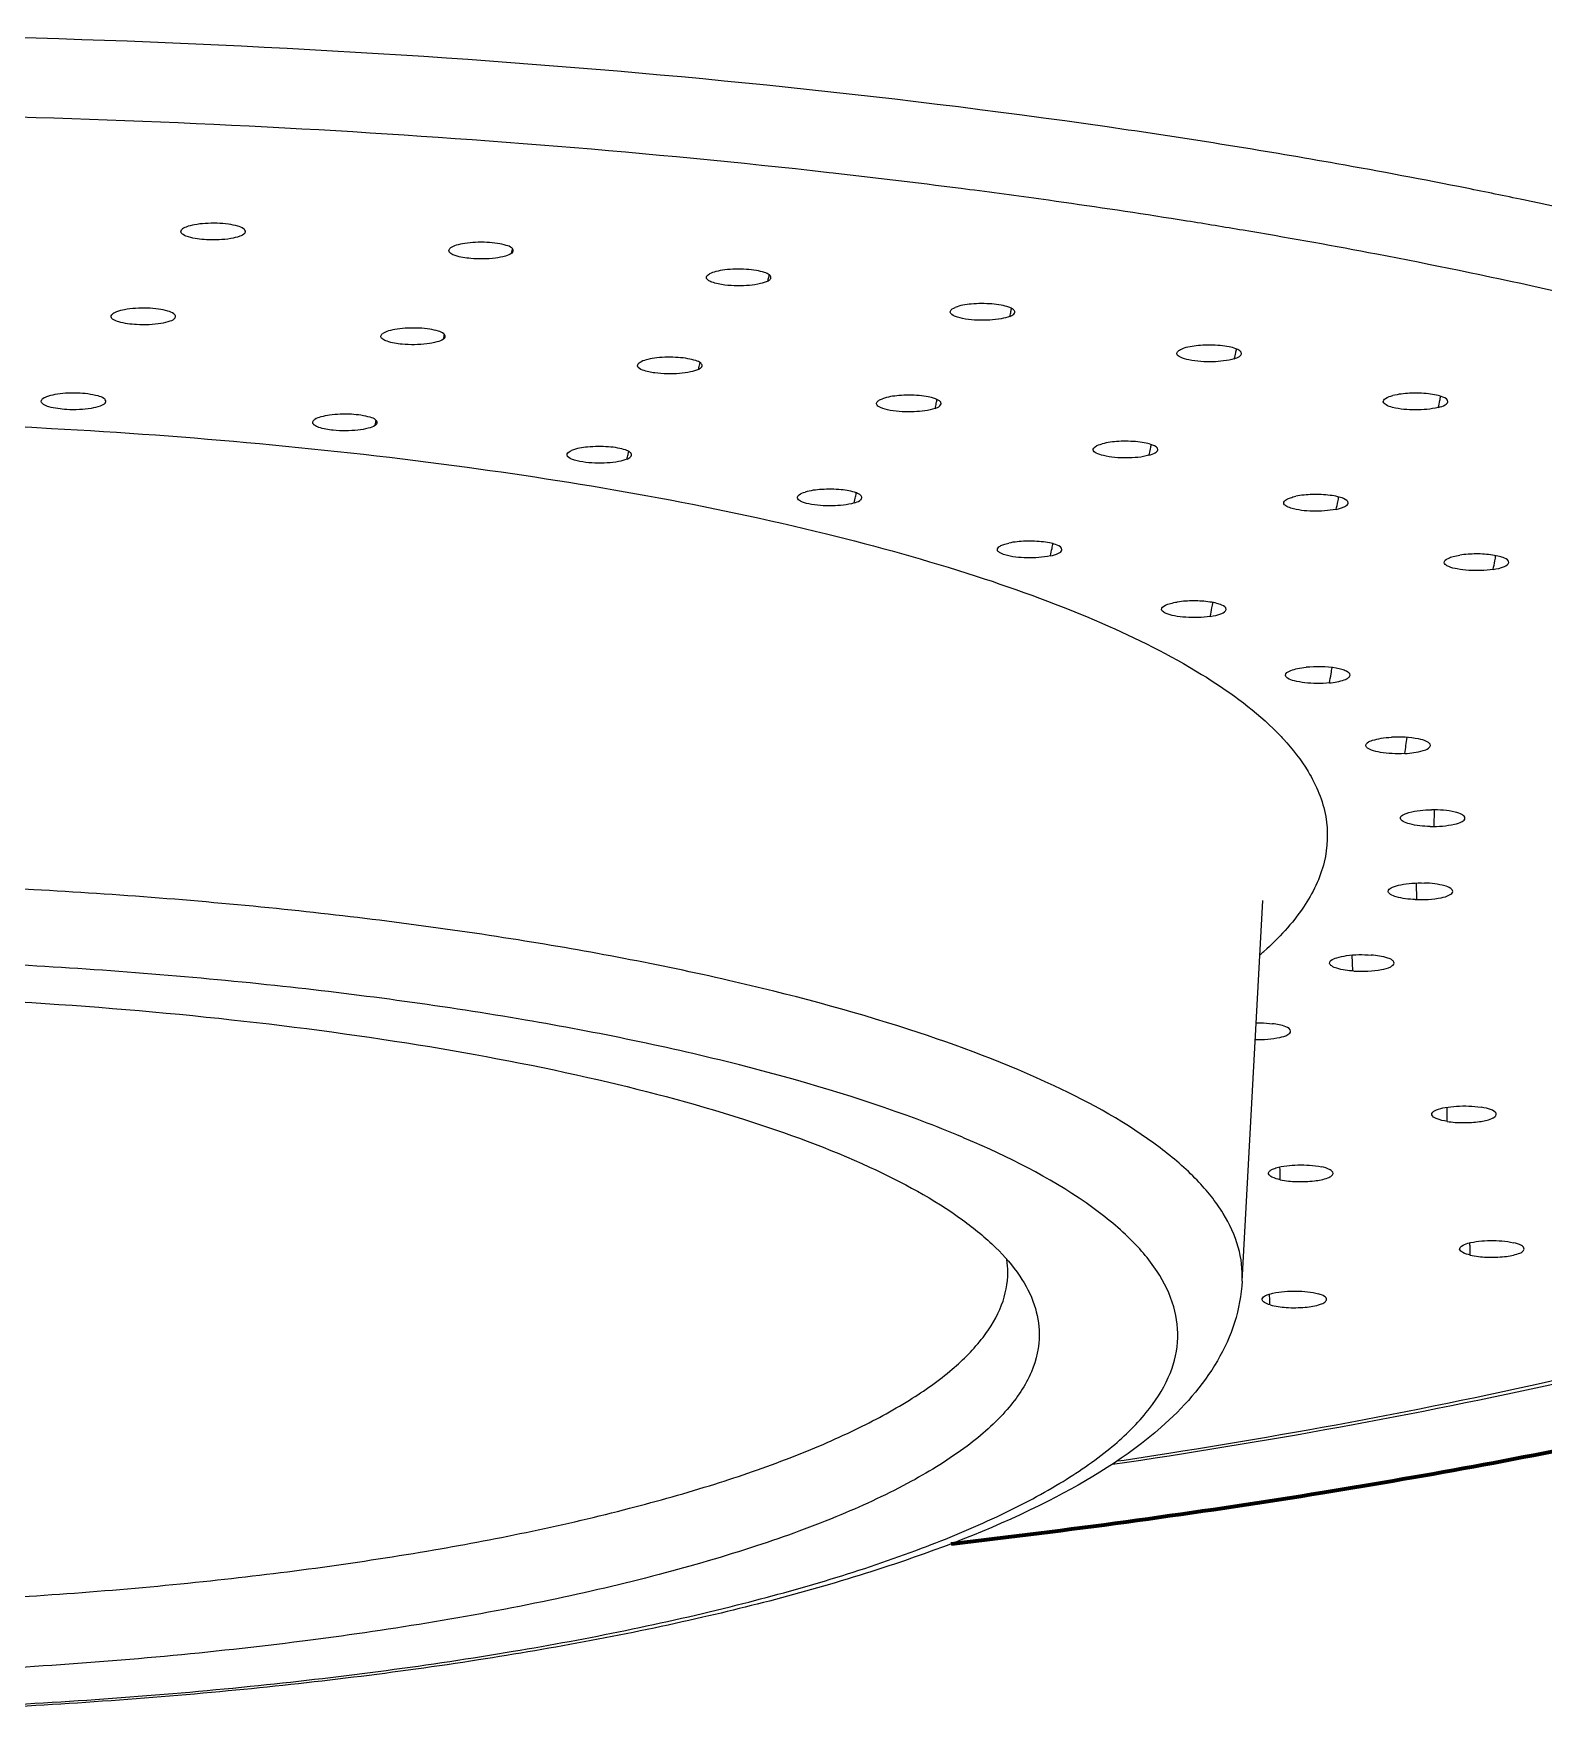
# Model space of a CAD drawing. Extents: x 40217 to 40811, y 11735 to 12155.
# Drawn here: x 40334.75 to 40346.44, y 12069.28 to 12082.31 of the extents above; entities that cross this region are included whole.
import ezdxf

# ---------------------------------------------------------------- set-up
doc = ezdxf.new("R2010")
doc.units = 0
doc.header["$LTSCALE"] = 7
doc.header["$MEASUREMENT"] = 0
doc.linetypes.add('CENTER', pattern=[2, 1.25, -0.25, 0.25, -0.25])
doc.layers.get('0').update_dxf_attribs({"color": 2, "linetype": 'CONTINUOUS'})
doc.layers.add('1', color=1, linetype='CENTER')

msp = doc.modelspace()

# ---------------------------------------------------------------- linework, layer by layer
at = {"color": 7, "linetype": 'Continuous'}
for p, q in [((40340.94367, 12081.23325), (40340.91419, 12081.23627)), ((40340.94367, 12081.23325), (40340.91461, 12081.23652)), ((40343.63984, 12080.86934), (40343.56205, 12080.88165)), ((40343.6823, 12080.86121), (40343.6383, 12080.86869)), ((40343.68464, 12080.86219), (40343.63984, 12080.86934)), ((40336.39033, 12080.77906), (40336.38795, 12080.76736)), ((40336.38795, 12080.76736), (40336.39337, 12080.77825)), ((40345.15468, 12080.60502), (40345.09062, 12080.6172)), ((40335.84979, 12080.12185), (40335.84738, 12080.10993)), ((40335.84738, 12080.10993), (40335.85283, 12080.12103)), ((40335.30926, 12079.46469), (40335.3068, 12079.45251)), ((40335.3068, 12079.45251), (40335.3123, 12079.46388)), ((40345.07436, 12076.78897), (40345.0697, 12076.79907)), ((40345.33694, 12076.23588), (40345.33683, 12076.23637)), ((40345.5975, 12076.30318), (40345.59652, 12076.17435)), ((40345.45779, 12075.73457), (40345.46083, 12075.60792)), ((40344.11108, 12072.6538), (40344.27103, 12075.60181)), ((40345.24269, 12075.66899), (40345.24414, 12075.68013)), ((40344.95985, 12075.1781), (40344.9666, 12075.05497))]:
    msp.add_line(p, q, dxfattribs=at)
for centre, radius, start, end in [((40335.49174, 12028.62492), 53.50482, 79.932373, 81.684266), ((40336.60315, 12034.85734), 47.17408, 78.695277, 79.938198), ((40333.88052, 12018.44096), 63.18829, 82.6159268, 83.5820991), ((40334.31926, 12021.82234), 59.77856, 82.0264369, 82.6164311), ((40337.26879, 12038.19963), 43.76616, 78.103665, 78.692068), ((40334.8578, 12025.60557), 55.95721, 81.051193, 82.03518), ((40338.1675, 12042.39923), 39.47149, 76.704954, 78.123554), ((40335.41343, 12029.12521), 52.39398, 80.435895, 80.916963), ((40336.07878, 12033.00819), 48.45442, 79.281384, 80.448835), ((40331.00254, 12082.22457), 7.62474, 347.798322, 347.954416), ((40330.87045, 12082.25277), 7.75981, 347.954306, 348.06855), ((40335.16145, 12081.58925), 5.41023, 347.277368, 347.591111), ((40335.02669, 12081.61893), 5.54822, 347.590813, 347.821042), ((40338.20824, 12081.07823), 4.21371, 346.916428, 347.439218), ((40338.07376, 12081.10825), 4.35149, 347.438491, 347.798498), ((40330.62963, 12081.5231), 7.46539, 347.815522, 347.987465), ((40330.48773, 12081.55331), 7.61047, 347.987333, 348.113254), ((40340.53778, 12080.62376), 3.60912, 347.497444, 348.007237), ((40334.8671, 12080.84725), 5.1603, 347.305241, 347.668414), ((40334.72477, 12080.8784), 5.306, 347.667984, 347.922994), ((40340.67387, 12080.5935), 3.46971, 346.72228, 347.49887), ((40337.71978, 12080.33547), 4.11892, 347.636244, 348.055342), ((40342.60452, 12080.13154), 3.10845, 347.754964, 348.431049), ((40337.86485, 12080.3036), 3.97039, 347.017367, 347.637255), ((40342.74321, 12080.10132), 2.9665, 346.700292, 347.757308), ((40330.38017, 12080.79339), 7.17837, 347.820391, 348.019884), ((40330.23005, 12080.82527), 7.33184, 348.019679, 348.155046), ((40340.22211, 12079.78193), 3.25186, 346.961199, 347.887074), ((40340.0744, 12079.81376), 3.40296, 347.885063, 348.479942), ((40334.64725, 12080.07398), 4.81793, 347.349495, 347.792867), ((40334.49276, 12080.10746), 4.97601, 347.792237, 348.09719), ((40337.53483, 12079.49059), 3.66354, 347.206188, 347.977099), ((40337.37782, 12079.52414), 3.82409, 347.975485, 348.471279), ((40341.97996, 12079.27932), 2.93235, 348.390272, 349.173851), ((40342.13138, 12079.24805), 2.77774, 347.14314, 348.393554), ((40339.70738, 12078.92203), 2.99128, 347.402871, 348.54195), ((40339.54581, 12078.95495), 3.15617, 348.538918, 349.24958), ((40343.66317, 12078.69178), 2.44903, 347.566456, 349.133605), ((40343.50637, 12078.72209), 2.60874, 349.128973, 350.110123), ((40341.35661, 12078.33653), 2.56448, 347.945294, 349.450232), ((40341.18846, 12078.36807), 2.73556, 349.445542, 350.378235), ((40342.37227, 12077.75742), 2.46074, 350.619075, 351.785141), ((40342.54808, 12077.72815), 2.28251, 348.830718, 350.624684), ((40343.22668, 12077.11369), 2.17583, 350.079522, 353.426862), ((40342.57355, 12077.11695), 2.56147, 310.83628, 311.779605), ((40338.50202, 12065.58559), 8.87684, 67.479357, 69.61578), ((40343.61507, 12073.94546), 2.08422, 358.47955, 0.163791), ((40343.32687, 12073.94384), 2.37243, 0.963673, 1.247936), ((40343.42601, 12073.94537), 2.27327, 0.152546, 0.967309), ((40338.83508, 12066.3941), 8.00242, 66.876248, 67.464995), ((40341.89475, 12073.41638), 2.51225, 1.761553, 2.58133), ((40342.10588, 12073.4226), 2.30103, 0.399569, 1.768505), ((40343.41468, 12072.82187), 2.46353, 1.988363, 2.84047), ((40343.62247, 12072.82885), 2.25562, 0.661743, 1.994368), ((40341.62077, 12072.7216), 0.67626, 0.026083, 8.392356), ((40341.54673, 12072.35263), 2.78318, 3.338931, 4.115792), ((40341.7714, 12072.36562), 2.55813, 2.322487, 3.341596), ((40334.99053, 12125.74581), 55.09245, 278.51507, 278.930303)]:
    msp.add_arc(centre, radius, start, end, dxfattribs=at)
for points, knots in [([(40343.23003, 12081.5672), (40341.47932, 12081.82407), (40337.83879, 12082.19436), (40334.18272, 12082.3134), (40332.29704, 12082.3134)], [0, 0, 0, 0, 0.48410235, 1, 1, 1, 1]), ([(40340.91461, 12081.23652), (40339.51309, 12081.39373), (40336.64273, 12081.62407), (40333.76448, 12081.69903), (40332.29704, 12081.69903)], [0, 0, 0, 0, 0.49007493, 1, 1, 1, 1]), ([(40336.39309, 12080.77825), (40336.39433, 12080.78724), (40336.37407, 12080.8109), (40336.32705, 12080.82536), (40336.25741, 12080.84015), (40336.17301, 12080.84629), (40336.08479, 12080.8449), (40336.00382, 12080.83616), (40335.94228, 12080.82084), (40335.90776, 12080.80502), (40335.89887, 12080.79424)], [0, 0, 0, 0, 0.05200886, 0.14770597, 0.28800625, 0.45624802, 0.63235109, 0.79368735, 0.91992676, 1, 1, 1, 1]), ([(40336.09143, 12080.71758), (40336.04478, 12080.72015), (40335.98167, 12080.72796), (40335.91605, 12080.75105), (40335.89531, 12080.76893), (40335.89372, 12080.77775)], [0, 0, 0, 0, 0.65868302, 0.87367565, 1, 1, 1, 1]), ([(40336.38795, 12080.76736), (40336.37843, 12080.75579), (40336.34064, 12080.73915), (40336.27389, 12080.72388), (40336.18678, 12080.71561), (40336.1239, 12080.7158), (40336.09143, 12080.71758)], [0, 0, 0, 0, 0.14706883, 0.38282002, 0.68081745, 1, 1, 1, 1]), ([(40337.96847, 12080.63069), (40337.96735, 12080.63695), (40337.97211, 12080.64682), (40337.97906, 12080.65268), (40337.98134, 12080.65442)], [0, 0, 0, 0, 0.68943072, 1, 1, 1, 1]), ([(40338.46781, 12080.63135), (40338.46898, 12080.63989), (40338.45075, 12080.66257), (40338.40652, 12080.67683), (40338.34144, 12080.69176), (40338.26143, 12080.69857), (40338.1762, 12080.69862), (40338.09589, 12080.69166), (40338.03099, 12080.67802), (40337.99389, 12080.66401), (40337.98134, 12080.65442)], [0, 0, 0, 0, 0.05040168, 0.14191671, 0.27571962, 0.4379449, 0.61091551, 0.77376133, 0.90763189, 1, 1, 1, 1]), ([(40338.13817, 12080.57251), (40338.09777, 12080.57604), (40338.04345, 12080.58419), (40337.9869, 12080.60657), (40337.96988, 12080.62285), (40337.96847, 12080.63069)], [0, 0, 0, 0, 0.65806141, 0.87076683, 1, 1, 1, 1]), ([(40338.45504, 12080.61305), (40338.44092, 12080.60225), (40338.39823, 12080.58709), (40338.29274, 12080.56784), (40338.20158, 12080.56697), (40338.13817, 12080.57251)], [0, 0, 0, 0, 0.1650981, 0.40902259, 1, 1, 1, 1]), ([(40338.45504, 12080.61305), (40338.45683, 12080.61443), (40338.46252, 12080.61926), (40338.46709, 12080.62612), (40338.46781, 12080.63135)], [0, 0, 0, 0, 0.29978468, 1, 1, 1, 1]), ([(40348.45635, 12079.82672), (40348.20203, 12079.90048), (40347.11132, 12080.19992), (40346.00548, 12080.44265), (40345.15468, 12080.60502)], [0, 0, 0, 0, 0.23413936, 1, 1, 1, 1]), ([(40339.96317, 12080.42235), (40339.9627, 12080.42495), (40339.96381, 12080.43906), (40339.97739, 12080.44785), (40339.98693, 12080.45306)], [0, 0, 0, 0, 0.19536729, 1, 1, 1, 1]), ([(40340.10592, 12080.36699), (40340.07166, 12080.37119), (40340.02581, 12080.37948), (40339.97805, 12080.40083), (40339.96444, 12080.41546), (40339.96317, 12080.42235)], [0, 0, 0, 0, 0.65563507, 0.86681572, 1, 1, 1, 1]), ([(40340.46251, 12080.42304), (40340.46369, 12080.43112), (40340.44737, 12080.45284), (40340.40606, 12080.46693), (40340.34548, 12080.48197), (40340.24283, 12080.49194), (40340.13679, 12080.49031), (40340.04172, 12080.47382), (40340.00222, 12080.46139), (40339.98693, 12080.45306)], [0, 0, 0, 0, 0.04896849, 0.13658062, 0.26429219, 0.42103506, 0.7546951, 0.89556956, 1, 1, 1, 1]), ([(40340.43885, 12080.39775), (40340.42084, 12080.38791), (40340.37332, 12080.37408), (40340.26215, 12080.35823), (40340.16916, 12080.35925), (40340.10592, 12080.36699)], [0, 0, 0, 0, 0.18250167, 0.43348999, 1, 1, 1, 1]), ([(40340.43885, 12080.39775), (40340.44216, 12080.39956), (40340.45196, 12080.40554), (40340.46136, 12080.41517), (40340.46251, 12080.42304)], [0, 0, 0, 0, 0.32166026, 1, 1, 1, 1]), ([(40335.85255, 12080.12103), (40335.85368, 12080.13007), (40335.83318, 12080.15356), (40335.78612, 12080.16805), (40335.7164, 12080.18276), (40335.63206, 12080.18887), (40335.54393, 12080.18745), (40335.46308, 12080.1787), (40335.40164, 12080.16339), (40335.36717, 12080.14757), (40335.3583, 12080.13681)], [0, 0, 0, 0, 0.05221951, 0.14820012, 0.28861367, 0.45682074, 0.63278112, 0.79392508, 0.92000796, 1, 1, 1, 1]), ([(40341.85084, 12080.15557), (40341.85025, 12080.15879), (40341.85335, 12080.17828), (40341.87442, 12080.18702), (40341.88854, 12080.19286)], [0, 0, 0, 0, 0.17664683, 1, 1, 1, 1]), ([(40341.96807, 12080.10381), (40341.93971, 12080.10839), (40341.90033, 12080.11638), (40341.85354, 12080.1408), (40341.85084, 12080.15557)], [0, 0, 0, 0, 0.65672023, 1, 1, 1, 1]), ([(40342.35024, 12080.15631), (40342.3514, 12080.16397), (40342.33663, 12080.18454), (40342.29841, 12080.19867), (40342.2422, 12080.21356), (40342.14477, 12080.22456), (40342.0244, 12080.22345), (40341.92773, 12080.20906), (40341.88854, 12080.19286)], [0, 0, 0, 0, 0.0479651, 0.13198946, 0.25418056, 0.40595071, 0.73750266, 1, 1, 1, 1]), ([(40342.31256, 12080.12437), (40342.3178, 12080.12654), (40342.3324, 12080.13341), (40342.34859, 12080.14537), (40342.35024, 12080.15631)], [0, 0, 0, 0, 0.33893221, 1, 1, 1, 1]), ([(40335.55086, 12080.06016), (40335.50421, 12080.06272), (40335.4411, 12080.07054), (40335.37548, 12080.09362), (40335.35474, 12080.1115), (40335.35315, 12080.12032)], [0, 0, 0, 0, 0.65868302, 0.87367565, 1, 1, 1, 1]), ([(40335.84738, 12080.10993), (40335.83786, 12080.09836), (40335.80007, 12080.08172), (40335.73332, 12080.06645), (40335.6462, 12080.05819), (40335.58333, 12080.05837), (40335.55086, 12080.06016)], [0, 0, 0, 0, 0.14706883, 0.38282002, 0.68081745, 1, 1, 1, 1]), ([(40337.9413, 12079.96709), (40337.94243, 12079.97557), (40337.92444, 12079.99803), (40337.88071, 12080.01225), (40337.81639, 12080.02718), (40337.73718, 12080.03409), (40337.65255, 12080.03438), (40337.57245, 12080.02771), (40337.50711, 12080.01439), (40337.46959, 12080.00067), (40337.45651, 12079.99131)], [0, 0, 0, 0, 0.05021284, 0.14113461, 0.27387763, 0.43509104, 0.60746366, 0.7704602, 0.90553408, 1, 1, 1, 1]), ([(40342.31256, 12080.12437), (40342.29121, 12080.11554), (40342.23922, 12080.10314), (40342.12404, 12080.09079), (40342.03023, 12080.09377), (40341.96807, 12080.10381)], [0, 0, 0, 0, 0.19934907, 0.456809, 1, 1, 1, 1]), ([(40337.44196, 12079.96634), (40337.44076, 12079.973), (40337.44634, 12079.98349), (40337.45397, 12079.98949), (40337.45651, 12079.99131)], [0, 0, 0, 0, 0.68447264, 1, 1, 1, 1]), ([(40337.60686, 12079.90859), (40337.56754, 12079.91226), (40337.51473, 12079.92045), (40337.45974, 12079.94267), (40337.44334, 12079.95866), (40337.44196, 12079.96634)], [0, 0, 0, 0, 0.65777179, 0.87015307, 1, 1, 1, 1]), ([(40337.92685, 12079.94746), (40337.912, 12079.93682), (40337.86845, 12079.92189), (40337.76184, 12079.90322), (40337.6703, 12079.90268), (40337.60686, 12079.90859)], [0, 0, 0, 0, 0.16818599, 0.41340141, 1, 1, 1, 1]), ([(40337.92685, 12079.94746), (40337.92888, 12079.94892), (40337.93526, 12079.954), (40337.94055, 12079.96141), (40337.9413, 12079.96709)], [0, 0, 0, 0, 0.30415038, 1, 1, 1, 1]), ([(40343.60592, 12079.83393), (40343.60521, 12079.8378), (40343.60805, 12079.85066), (40343.62943, 12079.86592), (40343.64847, 12079.8735), (40343.66043, 12079.87736)], [0, 0, 0, 0, 0.15910598, 0.49128664, 1, 1, 1, 1]), ([(40344.10545, 12079.83485), (40344.10812, 12079.85373), (40344.05978, 12079.87628), (40344.00729, 12079.88942), (40343.91309, 12079.90255), (40343.79687, 12079.90285), (40343.7017, 12079.89068), (40343.66043, 12079.87736)], [0, 0, 0, 0, 0.12322519, 0.24113891, 0.38908008, 0.71973419, 1, 1, 1, 1]), ([(40339.43012, 12079.74019), (40339.42961, 12079.743), (40339.43129, 12079.75891), (40339.44738, 12079.7678), (40339.45842, 12079.77325)], [0, 0, 0, 0, 0.18847676, 1, 1, 1, 1]), ([(40339.56376, 12079.686), (40339.53159, 12079.69036), (40339.48771, 12079.69839), (40339.43315, 12079.72375), (40339.43012, 12079.74019)], [0, 0, 0, 0, 0.66002264, 1, 1, 1, 1]), ([(40339.92947, 12079.74089), (40339.93064, 12079.74882), (40339.91491, 12079.77016), (40339.87466, 12079.78424), (40339.81563, 12079.79926), (40339.7148, 12079.80955), (40339.60995, 12079.80847), (40339.51472, 12079.79302), (40339.47449, 12079.78116), (40339.45842, 12079.77325)], [0, 0, 0, 0, 0.04856141, 0.13486924, 0.2605513, 0.41546875, 0.74835822, 0.8914922, 1, 1, 1, 1]), ([(40339.90126, 12079.71323), (40339.9052, 12079.71518), (40339.9166, 12079.72149), (40339.92816, 12079.732), (40339.92947, 12079.74089)], [0, 0, 0, 0, 0.32826344, 1, 1, 1, 1]), ([(40343.69943, 12079.78652), (40343.67665, 12079.79124), (40343.64401, 12079.79914), (40343.60816, 12079.82157), (40343.60592, 12079.83393)], [0, 0, 0, 0, 0.64937228, 1, 1, 1, 1]), ([(40344.05083, 12079.79661), (40343.99712, 12079.77926), (40343.87799, 12079.7686), (40343.75959, 12079.77408), (40343.69943, 12079.78652)], [0, 0, 0, 0, 0.47881747, 1, 1, 1, 1]), ([(40344.05083, 12079.79661), (40344.06447, 12079.80102), (40344.08536, 12079.80865), (40344.10426, 12079.82642), (40344.10545, 12079.83485)], [0, 0, 0, 0, 0.62727861, 1, 1, 1, 1]), ([(40339.90126, 12079.71323), (40339.88202, 12079.70375), (40339.83288, 12079.6904), (40339.72012, 12079.67576), (40339.62672, 12079.67747), (40339.56376, 12079.686)], [0, 0, 0, 0, 0.18845582, 0.44176401, 1, 1, 1, 1]), ([(40335.31201, 12079.46388), (40335.313, 12079.47298), (40335.2922, 12079.49624), (40335.21769, 12079.5194), (40335.11509, 12079.53218), (40335.00304, 12079.52993), (40334.92227, 12079.52124), (40334.86098, 12079.50592), (40334.82659, 12079.49013), (40334.81773, 12079.47938)], [0, 0, 0, 0, 0.05252662, 0.14892674, 0.45725837, 0.63313324, 0.79411961, 0.92006859, 1, 1, 1, 1]), ([(40341.28051, 12079.44611), (40341.27986, 12079.44967), (40341.28194, 12079.46119), (40341.29994, 12079.47574), (40341.31642, 12079.48297), (40341.32669, 12079.48669)], [0, 0, 0, 0, 0.16595545, 0.49911281, 1, 1, 1, 1]), ([(40341.77997, 12079.44691), (40341.78286, 12079.46635), (40341.73217, 12079.48925), (40341.67801, 12079.50237), (40341.5809, 12079.51522), (40341.46325, 12079.51451), (40341.36712, 12079.50133), (40341.32669, 12079.48669)], [0, 0, 0, 0, 0.12472384, 0.24491678, 0.39506766, 0.7271734, 1, 1, 1, 1]), ([(40345.20469, 12079.4618), (40345.2028, 12079.4721), (40345.23023, 12079.49976), (40345.25882, 12079.50575), (40345.27866, 12079.51082)], [0, 0, 0, 0, 0.33834509, 1, 1, 1, 1]), ([(40345.7043, 12079.4628), (40345.70647, 12079.48044), (40345.66331, 12079.50245), (40345.6143, 12079.51548), (40345.52634, 12079.52927), (40345.41376, 12079.53151), (40345.32101, 12079.52163), (40345.27866, 12079.51082)], [0, 0, 0, 0, 0.12002979, 0.23354355, 0.37708317, 0.70485939, 1, 1, 1, 1]), ([(40320.1009, 12076.78034), (40320.19438, 12076.89281), (40320.42977, 12077.11328), (40320.86482, 12077.40594), (40321.4071, 12077.68632), (40322.31911, 12078.06123), (40323.69641, 12078.46584), (40325.58924, 12078.84563), (40327.73645, 12079.12615), (40330.86308, 12079.35435), (40333.27301, 12079.34609), (40334.89063, 12079.25721)], [0, 0, 0, 0, 0.02873769, 0.06288056, 0.10278127, 0.14848173, 0.25646631, 0.38417693, 0.52754708, 0.68166137, 1, 1, 1, 1]), ([(40335.01029, 12079.40273), (40334.96364, 12079.40529), (40334.90053, 12079.41311), (40334.83491, 12079.43619), (40334.81417, 12079.45408), (40334.81258, 12079.46289)], [0, 0, 0, 0, 0.65868302, 0.87367565, 1, 1, 1, 1]), ([(40335.3068, 12079.45251), (40335.29729, 12079.44093), (40335.2595, 12079.42429), (40335.19275, 12079.40902), (40335.10563, 12079.40076), (40335.04276, 12079.40095), (40335.01029, 12079.40273)], [0, 0, 0, 0, 0.14706883, 0.38282002, 0.68081745, 1, 1, 1, 1]), ([(40337.41398, 12079.30072), (40337.41491, 12079.30916), (40337.39693, 12079.33107), (40337.32858, 12079.35386), (40337.2344, 12079.36733), (40337.12882, 12079.36761), (40337.04915, 12079.36141), (40336.98341, 12079.34855), (40336.9454, 12079.33525), (40336.93165, 12079.32622)], [0, 0, 0, 0, 0.05025682, 0.14079892, 0.43167341, 0.60312697, 0.7661514, 0.90271102, 1, 1, 1, 1]), ([(40341.38504, 12079.39655), (40341.35966, 12079.40123), (40341.32385, 12079.40918), (40341.28296, 12079.43263), (40341.28051, 12079.44611)], [0, 0, 0, 0, 0.65323237, 1, 1, 1, 1]), ([(40341.73375, 12079.41163), (40341.68224, 12079.39296), (40341.56365, 12079.38121), (40341.44627, 12079.38526), (40341.38504, 12079.39655)], [0, 0, 0, 0, 0.46810756, 1, 1, 1, 1]), ([(40341.73375, 12079.41163), (40341.74016, 12079.41396), (40341.75752, 12079.42123), (40341.77807, 12079.43417), (40341.77997, 12079.44691)], [0, 0, 0, 0, 0.34628232, 1, 1, 1, 1]), ([(40345.2766, 12079.41942), (40345.25896, 12079.42404), (40345.23274, 12079.4318), (40345.20655, 12079.45166), (40345.20469, 12079.4618)], [0, 0, 0, 0, 0.63878515, 1, 1, 1, 1]), ([(40345.63015, 12079.41889), (40345.5726, 12079.40419), (40345.45322, 12079.39613), (40345.3338, 12079.40446), (40345.2766, 12079.41942)], [0, 0, 0, 0, 0.50111158, 1, 1, 1, 1]), ([(40345.63015, 12079.41889), (40345.6485, 12079.42359), (40345.67538, 12079.43141), (40345.703, 12079.45231), (40345.7043, 12079.4628)], [0, 0, 0, 0, 0.64190075, 1, 1, 1, 1]), ([(40334.89063, 12079.25721), (40335.96684, 12079.19807), (40337.9814, 12079.01636), (40340.37209, 12078.59589), (40342.00351, 12078.14441), (40342.97966, 12077.78718), (40343.75863, 12077.40071), (40344.18573, 12077.09372), (40344.35197, 12076.93223)], [0, 0, 0, 0, 0.32757883, 0.61417606, 0.73621139, 0.84166851, 0.92956188, 1, 1, 1, 1]), ([(40336.91459, 12079.29952), (40336.91418, 12079.30176), (40336.9146, 12079.31313), (40336.92438, 12079.32145), (40336.93165, 12079.32622)], [0, 0, 0, 0, 0.20738972, 1, 1, 1, 1]), ([(40337.07282, 12079.24243), (40337.03501, 12079.24627), (40336.98431, 12079.25451), (40336.93147, 12079.27649), (40336.91594, 12079.29209), (40336.91459, 12079.29952)], [0, 0, 0, 0, 0.65727303, 0.8692414, 1, 1, 1, 1]), ([(40337.39697, 12079.27892), (40337.38113, 12079.26852), (40337.33639, 12079.25391), (40337.22831, 12079.23606), (40337.13626, 12079.23598), (40337.07282, 12079.24243)], [0, 0, 0, 0, 0.17247945, 0.41946001, 1, 1, 1, 1]), ([(40337.39697, 12079.27892), (40337.3994, 12079.28052), (40337.40684, 12079.28597), (40337.41327, 12079.29431), (40337.41398, 12079.30072)], [0, 0, 0, 0, 0.31086422, 1, 1, 1, 1]), ([(40339.38348, 12079.05002), (40339.38452, 12079.05779), (40339.36922, 12079.07838), (40339.33047, 12079.09251), (40339.27347, 12079.10734), (40339.17525, 12079.11815), (40339.05473, 12079.11662), (40338.958, 12079.10194), (40338.91934, 12079.08528)], [0, 0, 0, 0, 0.0483414, 0.1332649, 0.25648203, 0.40904133, 0.74061951, 1, 1, 1, 1]), ([(40342.95857, 12079.08958), (40342.95678, 12079.09932), (40342.98125, 12079.12576), (40343.00812, 12079.13196), (40343.02644, 12079.13698)], [0, 0, 0, 0, 0.34261923, 1, 1, 1, 1]), ([(40343.03672, 12079.04562), (40343.01759, 12079.05029), (40342.98947, 12079.0581), (40342.96054, 12079.07879), (40342.95857, 12079.08958)], [0, 0, 0, 0, 0.64233494, 1, 1, 1, 1]), ([(40343.45817, 12079.09061), (40343.46045, 12079.10865), (40343.41569, 12079.13075), (40343.36563, 12079.14384), (40343.27579, 12079.15741), (40343.16206, 12079.15909), (40343.06855, 12079.1485), (40343.02644, 12079.13698)], [0, 0, 0, 0, 0.1210861, 0.23588638, 0.38071706, 0.70927538, 1, 1, 1, 1]), ([(40343.39013, 12079.04828), (40343.40703, 12079.05291), (40343.4321, 12079.06069), (40343.45692, 12079.08075), (40343.45817, 12079.09061)], [0, 0, 0, 0, 0.63812934, 1, 1, 1, 1]), ([(40338.88407, 12079.04901), (40338.8835, 12079.05213), (40338.8862, 12079.0707), (40338.90601, 12079.07953), (40338.91934, 12079.08528)], [0, 0, 0, 0, 0.17943649, 1, 1, 1, 1]), ([(40339.00527, 12078.99662), (40338.97599, 12079.00116), (40338.93551, 12079.00916), (40338.88685, 12079.03383), (40338.88407, 12079.04901)], [0, 0, 0, 0, 0.65763252, 1, 1, 1, 1]), ([(40339.34822, 12079.01883), (40339.32737, 12079.00984), (40339.27606, 12078.9972), (40339.16141, 12078.98429), (40339.06766, 12078.98696), (40339.00527, 12078.99662)], [0, 0, 0, 0, 0.1966855, 0.45314005, 1, 1, 1, 1]), ([(40339.34822, 12079.01883), (40339.35316, 12079.02097), (40339.367, 12079.02773), (40339.38208, 12079.03954), (40339.38348, 12079.05002)], [0, 0, 0, 0, 0.33742505, 1, 1, 1, 1]), ([(40343.39013, 12079.04828), (40343.33363, 12079.0328), (40343.21418, 12079.02393), (40343.09492, 12079.03143), (40343.03672, 12079.04562)], [0, 0, 0, 0, 0.49444109, 1, 1, 1, 1]), ([(40340.66732, 12078.71816), (40340.66569, 12078.72711), (40340.6861, 12078.75169), (40340.71046, 12078.75818), (40340.72665, 12078.7631)], [0, 0, 0, 0, 0.349682, 1, 1, 1, 1]), ([(40340.75501, 12078.672), (40340.73361, 12078.67671), (40340.70266, 12078.68458), (40340.66946, 12078.7064), (40340.66732, 12078.71816)], [0, 0, 0, 0, 0.64695354, 1, 1, 1, 1]), ([(40341.1669, 12078.71934), (40341.16779, 12078.72659), (40341.1544, 12078.74534), (40341.09956, 12078.76834), (40340.99635, 12078.78616), (40340.86245, 12078.78736), (40340.76822, 12078.77571), (40340.72665, 12078.7631)], [0, 0, 0, 0, 0.04750576, 0.12771397, 0.38950666, 0.71748396, 1, 1, 1, 1]), ([(40341.10742, 12078.67933), (40341.12229, 12078.68385), (40341.14478, 12078.69152), (40341.1658, 12078.71037), (40341.1669, 12078.71934)], [0, 0, 0, 0, 0.63232995, 1, 1, 1, 1]), ([(40344.43301, 12078.67725), (40344.43081, 12078.68928), (40344.4543, 12078.70924), (40344.48723, 12078.72107), (40344.51212, 12078.72777), (40344.52595, 12078.73065)], [0, 0, 0, 0, 0.32755294, 0.62161294, 1, 1, 1, 1]), ([(40344.93257, 12078.6785), (40344.93411, 12078.69513), (40344.89541, 12078.71648), (40344.84928, 12078.72932), (40344.76698, 12078.74356), (40344.65843, 12078.74731), (40344.5685, 12078.73949), (40344.52595, 12078.73065)], [0, 0, 0, 0, 0.1179247, 0.22826103, 0.36821121, 0.69324968, 1, 1, 1, 1]), ([(40341.10742, 12078.67933), (40341.05262, 12078.66268), (40340.9333, 12078.65267), (40340.81449, 12078.65891), (40340.75501, 12078.672)], [0, 0, 0, 0, 0.48463644, 1, 1, 1, 1]), ([(40344.48797, 12078.63978), (40344.4744, 12078.64414), (40344.45354, 12078.65168), (40344.43454, 12078.66889), (40344.43301, 12078.67725)], [0, 0, 0, 0, 0.62635636, 1, 1, 1, 1]), ([(40344.83948, 12078.62996), (40344.77939, 12078.61746), (40344.66094, 12078.61191), (40344.54179, 12078.6225), (40344.48797, 12078.63978)], [0, 0, 0, 0, 0.52062193, 1, 1, 1, 1]), ([(40344.83948, 12078.62996), (40344.86246, 12078.63475), (40344.89477, 12078.64251), (40344.93142, 12078.66606), (40344.93257, 12078.6785)], [0, 0, 0, 0, 0.6527942, 1, 1, 1, 1]), ([(40342.2158, 12078.31601), (40342.21367, 12078.32764), (40342.23575, 12078.34718), (40342.26738, 12078.35893), (40342.29114, 12078.36558), (40342.30437, 12078.36847)], [0, 0, 0, 0, 0.32953423, 0.62263222, 1, 1, 1, 1]), ([(40342.27437, 12078.2774), (40342.25993, 12078.28183), (40342.2379, 12078.28943), (40342.2174, 12078.30726), (40342.2158, 12078.31601)], [0, 0, 0, 0, 0.6294111, 1, 1, 1, 1]), ([(40342.71538, 12078.31732), (40342.71691, 12078.33424), (40342.67722, 12078.35558), (40342.63037, 12078.3685), (40342.54684, 12078.38258), (40342.43741, 12078.38601), (40342.34688, 12078.37772), (40342.30437, 12078.36847)], [0, 0, 0, 0, 0.11865963, 0.22975318, 0.37049227, 0.69596804, 1, 1, 1, 1]), ([(40342.62665, 12078.26965), (40342.64861, 12078.27444), (40342.6797, 12078.28218), (40342.7143, 12078.30533), (40342.71538, 12078.31732)], [0, 0, 0, 0, 0.65109158, 1, 1, 1, 1]), ([(40342.62665, 12078.26965), (40342.56706, 12078.25666), (40342.44831, 12078.25054), (40342.32901, 12078.26065), (40342.27437, 12078.2774)], [0, 0, 0, 0, 0.51625728, 1, 1, 1, 1]), ([(40345.67628, 12078.21683), (40345.67364, 12078.23142), (40345.70655, 12078.25355), (40345.74753, 12078.26572), (40345.77965, 12078.27254), (40345.79724, 12078.27527)], [0, 0, 0, 0, 0.31845696, 0.61775122, 1, 1, 1, 1]), ([(40345.71171, 12078.18659), (40345.70687, 12078.18868), (40345.69316, 12078.19535), (40345.67816, 12078.20651), (40345.67628, 12078.21683)], [0, 0, 0, 0, 0.33454611, 1, 1, 1, 1]), ([(40346.05476, 12078.16448), (40345.99238, 12078.15479), (40345.89863, 12078.15211), (40345.78394, 12078.16499), (40345.73259, 12078.17761), (40345.71171, 12078.18659)], [0, 0, 0, 0, 0.54663006, 0.80314774, 1, 1, 1, 1]), ([(40346.17574, 12078.21856), (40346.1767, 12078.23385), (40346.14319, 12078.25417), (40346.10103, 12078.26668), (40346.02637, 12078.28135), (40345.9243, 12078.28689), (40345.83909, 12078.28177), (40345.79724, 12078.27527)], [0, 0, 0, 0, 0.11592784, 0.2227676, 0.35824052, 0.6795212, 1, 1, 1, 1]), ([(40346.05476, 12078.16448), (40346.08454, 12078.16911), (40346.12454, 12078.17649), (40346.17478, 12078.20335), (40346.17574, 12078.21856)], [0, 0, 0, 0, 0.66423564, 1, 1, 1, 1]), ([(40343.48731, 12077.85349), (40343.48464, 12077.8682), (40343.51799, 12077.8904), (40343.55932, 12077.90259), (40343.59176, 12077.9094), (40343.60951, 12077.91213)], [0, 0, 0, 0, 0.3181666, 0.61766554, 1, 1, 1, 1]), ([(40343.98676, 12077.85544), (40343.98754, 12077.87073), (40343.95414, 12077.89081), (40343.91208, 12077.90334), (40343.83778, 12077.91794), (40343.73612, 12077.92353), (40343.65125, 12077.91852), (40343.60951, 12077.91213)], [0, 0, 0, 0, 0.11628907, 0.22313978, 0.3584507, 0.67933809, 1, 1, 1, 1]), ([(40343.52199, 12077.82358), (40343.51725, 12077.82564), (40343.50379, 12077.83228), (40343.48915, 12077.84333), (40343.48731, 12077.85349)], [0, 0, 0, 0, 0.33374409, 1, 1, 1, 1]), ([(40343.86454, 12077.80095), (40343.80209, 12077.79138), (40343.70836, 12077.78879), (40343.59385, 12077.80185), (40343.54271, 12077.81454), (40343.52199, 12077.82358)], [0, 0, 0, 0, 0.54778049, 0.80398212, 1, 1, 1, 1]), ([(40343.86454, 12077.80095), (40343.89469, 12077.80558), (40343.93501, 12077.81284), (40343.98598, 12077.84012), (40343.98676, 12077.85544)], [0, 0, 0, 0, 0.66541152, 1, 1, 1, 1]), ([(40344.44725, 12077.34321), (40344.44385, 12077.36139), (40344.49067, 12077.38538), (40344.54211, 12077.39781), (40344.58402, 12077.40425), (40344.60654, 12077.40651)], [0, 0, 0, 0, 0.31258899, 0.61747432, 1, 1, 1, 1]), ([(40344.94663, 12077.3456), (40344.94719, 12077.35929), (40344.91908, 12077.37802), (40344.88206, 12077.39024), (40344.77752, 12077.41381), (40344.68367, 12077.41423), (40344.60654, 12077.40651)], [0, 0, 0, 0, 0.11505659, 0.21828284, 0.34884107, 1, 1, 1, 1]), ([(40344.46387, 12077.32289), (40344.46161, 12077.32439), (40344.45457, 12077.32959), (40344.44837, 12077.33717), (40344.44725, 12077.34321)], [0, 0, 0, 0, 0.30635572, 1, 1, 1, 1]), ([(40344.78735, 12077.286), (40344.72391, 12077.27964), (40344.63194, 12077.2798), (40344.52409, 12077.29778), (40344.47954, 12077.31244), (40344.46387, 12077.32289)], [0, 0, 0, 0, 0.58152358, 0.82821913, 1, 1, 1, 1]), ([(40344.78735, 12077.286), (40344.82631, 12077.28992), (40344.878, 12077.29871), (40344.93209, 12077.321), (40344.94632, 12077.33822), (40344.94663, 12077.3456)], [0, 0, 0, 0, 0.66533797, 0.87434714, 1, 1, 1, 1]), ([(40344.35197, 12076.93223), (40344.37942, 12076.90556), (40344.47922, 12076.80348), (40344.56804, 12076.69), (40344.6221, 12076.60053)], [0, 0, 0, 0, 0.26801811, 1, 1, 1, 1]), ([(40345.56893, 12076.8017), (40345.56944, 12076.81387), (40345.53316, 12076.84021), (40345.43587, 12076.86281), (40345.33803, 12076.86912), (40345.26829, 12076.86539)], [0, 0, 0, 0, 0.11505686, 0.34037342, 1, 1, 1, 1]), ([(40345.06944, 12076.79906), (40345.06795, 12076.80735), (40345.08505, 12076.83007), (40345.12802, 12076.84445), (40345.19149, 12076.85956), (40345.24102, 12076.86392), (40345.26829, 12076.86539)], [0, 0, 0, 0, 0.11494722, 0.32195541, 0.62684155, 1, 1, 1, 1]), ([(40345.36997, 12076.73884), (40345.3375, 12076.73709), (40345.27468, 12076.73698), (40345.18771, 12076.74534), (40345.12127, 12076.76066), (40345.08367, 12076.77738), (40345.07436, 12076.78897)], [0, 0, 0, 0, 0.32000692, 0.61824489, 0.85365167, 1, 1, 1, 1]), ([(40345.36997, 12076.73884), (40345.41799, 12076.74142), (40345.48239, 12076.74974), (40345.54912, 12076.77322), (40345.56857, 12076.79298), (40345.56893, 12076.8017)], [0, 0, 0, 0, 0.66747155, 0.87880756, 1, 1, 1, 1]), ([(40344.6221, 12076.60053), (40344.68684, 12076.49338), (40344.78353, 12076.26337), (40344.76929, 12075.88133), (40344.58906, 12075.51599), (40344.39441, 12075.30892), (40344.28017, 12075.20683)], [0, 0, 0, 0, 0.23901841, 0.46298252, 0.70749977, 1, 1, 1, 1]), ([(40345.33683, 12076.23637), (40345.33536, 12076.24599), (40345.35056, 12076.26254), (40345.37518, 12076.27391), (40345.44893, 12076.29857), (40345.51843, 12076.3029), (40345.57675, 12076.3035)], [0, 0, 0, 0, 0.11246358, 0.20584135, 0.32609936, 1, 1, 1, 1]), ([(40345.56771, 12076.17437), (40345.51388, 12076.17382), (40345.44036, 12076.18294), (40345.36424, 12076.20627), (40345.33875, 12076.22588), (40345.33691, 12076.23588)], [0, 0, 0, 0, 0.65736989, 0.87593416, 1, 1, 1, 1]), ([(40345.56771, 12076.17437), (40345.63077, 12076.17283), (40345.71796, 12076.18014), (40345.80573, 12076.20379), (40345.83654, 12076.22761), (40345.83662, 12076.23876)], [0, 0, 0, 0, 0.66262042, 0.88282487, 1, 1, 1, 1]), ([(40345.83662, 12076.23876), (40345.83669, 12076.24955), (40345.8077, 12076.27317), (40345.7225, 12076.29695), (40345.63813, 12076.30413), (40345.57675, 12076.3035)], [0, 0, 0, 0, 0.11681785, 0.33499268, 1, 1, 1, 1]), ([(40334.75356, 12075.68419), (40333.87728, 12075.73234), (40332.1242, 12075.77555), (40329.54052, 12075.69216), (40327.45419, 12075.4998), (40325.88931, 12075.27031), (40324.82371, 12075.07048), (40323.85143, 12074.8416), (40322.9845, 12074.58657), (40322.33711, 12074.34727), (40321.88242, 12074.14245), (40321.504, 12073.94727), (40321.1089, 12073.69787), (40320.74627, 12073.36899), (40320.52158, 12073.02115), (40320.47676, 12072.76914), (40320.48301, 12072.6538)], [0, 0, 0, 0, 0.17310898, 0.34566526, 0.50965014, 0.58605638, 0.65757484, 0.72344125, 0.78299687, 0.83572584, 0.85942703, 0.88131922, 0.91969309, 0.95126306, 0.97721542, 1, 1, 1, 1]), ([(40345.24414, 12075.68013), (40345.24985, 12075.69183), (40345.2841, 12075.71017), (40345.34506, 12075.72604), (40345.4294, 12075.7362), (40345.49108, 12075.73721), (40345.5235, 12075.73615)], [0, 0, 0, 0, 0.13419954, 0.36337075, 0.66561941, 1, 1, 1, 1]), ([(40345.74207, 12075.67143), (40345.74226, 12075.68072), (40345.72037, 12075.7024), (40345.64735, 12075.72619), (40345.57626, 12075.73443), (40345.5235, 12075.73615)], [0, 0, 0, 0, 0.11802171, 0.33007326, 1, 1, 1, 1]), ([(40344.11106, 12072.6538), (40344.11584, 12072.74167), (40344.0939, 12072.92757), (40343.96843, 12073.19573), (40343.75751, 12073.45483), (40343.33534, 12073.81522), (40342.58783, 12074.22596), (40341.46114, 12074.64756), (40340.06963, 12075.01638), (40338.45286, 12075.32087), (40336.65619, 12075.55135), (40335.40156, 12075.64858), (40334.75356, 12075.68419)], [0, 0, 0, 0, 0.02564474, 0.05338308, 0.08518617, 0.12228969, 0.21452885, 0.33173463, 0.47238754, 0.6334446, 0.81087634, 1, 1, 1, 1]), ([(40345.45087, 12075.60827), (40345.40186, 12075.60987), (40345.33548, 12075.6182), (40345.26634, 12075.6413), (40345.24418, 12075.65979), (40345.24248, 12075.66898)], [0, 0, 0, 0, 0.6583785, 0.87447113, 1, 1, 1, 1]), ([(40345.45087, 12075.60827), (40345.51824, 12075.60528), (40345.61256, 12075.61133), (40345.70667, 12075.63488), (40345.74184, 12075.65938), (40345.74207, 12075.67143)], [0, 0, 0, 0, 0.65818457, 0.88245562, 1, 1, 1, 1]), ([(40344.7988, 12075.13541), (40344.81163, 12075.14649), (40344.85284, 12075.16205), (40344.95629, 12075.18226), (40345.04672, 12075.18369), (40345.11, 12075.17879)], [0, 0, 0, 0, 0.15976678, 0.40141361, 1, 1, 1, 1]), ([(40345.28807, 12075.11645), (40345.28815, 12075.12442), (40345.27205, 12075.14347), (40345.21167, 12075.16666), (40345.15366, 12075.17541), (40345.11, 12075.17879)], [0, 0, 0, 0, 0.12182743, 0.33016287, 1, 1, 1, 1]), ([(40341.59394, 12073.90655), (40341.14475, 12074.07388), (40340.14175, 12074.37022), (40338.49889, 12074.70585), (40336.63818, 12074.95869), (40335.32909, 12075.06288), (40334.64975, 12075.10021)], [0, 0, 0, 0, 0.20346273, 0.44288291, 0.71121443, 1, 1, 1, 1]), ([(40344.7886, 12075.11383), (40344.7876, 12075.11943), (40344.79112, 12075.12822), (40344.79694, 12075.13381), (40344.7988, 12075.13541)], [0, 0, 0, 0, 0.6982265, 1, 1, 1, 1]), ([(40344.97632, 12075.05428), (40344.9319, 12075.05771), (40344.87181, 12075.06495), (40344.80954, 12075.08809), (40344.79011, 12075.10536), (40344.7886, 12075.11383)], [0, 0, 0, 0, 0.6588604, 0.87278865, 1, 1, 1, 1]), ([(40344.97632, 12075.05428), (40345.04776, 12075.04957), (40345.14875, 12075.05499), (40345.2492, 12075.0778), (40345.28793, 12075.10368), (40345.28807, 12075.11645)], [0, 0, 0, 0, 0.65500907, 0.8831324, 1, 1, 1, 1]), ([(40334.42676, 12074.82902), (40334.98204, 12074.79851), (40336.05776, 12074.71541), (40337.59957, 12074.51905), (40338.99004, 12074.25981), (40340.19097, 12073.94574), (40341.16897, 12073.58642), (40341.82267, 12073.23664), (40342.19831, 12072.92987), (40342.39028, 12072.70913), (40342.51054, 12072.48097), (40342.5397, 12072.32108), (40342.54037, 12072.24509)], [0, 0, 0, 0, 0.18783451, 0.3642579, 0.52471712, 0.66528286, 0.78296024, 0.87616959, 0.91385782, 0.9462154, 0.97433321, 1, 1, 1, 1]), ([(40343.54269, 12071.3212), (40344.69769, 12071.50271), (40346.82382, 12071.90629), (40349.31737, 12072.60515), (40350.97885, 12073.25752), (40351.97272, 12073.74755), (40352.77534, 12074.26031), (40353.21479, 12074.64763), (40353.39161, 12074.84589)], [0, 0, 0, 0, 0.3308168, 0.61180815, 0.73110359, 0.83544832, 0.92483118, 1, 1, 1, 1]), ([(40353.50423, 12074.73011), (40353.28139, 12074.52166), (40352.75949, 12074.12198), (40351.84891, 12073.59793), (40350.76658, 12073.10866), (40349.01845, 12072.47112), (40346.45276, 12071.7942), (40344.27965, 12071.40523), (40343.10858, 12071.23229)], [0, 0, 0, 0, 0.08253029, 0.17689074, 0.28367226, 0.40337624, 0.67982785, 1, 1, 1, 1]), ([(40344.21946, 12074.65304), (40344.23045, 12074.65325), (40344.27321, 12074.6533), (40344.31601, 12074.6506), (40344.34752, 12074.6466)], [0, 0, 0, 0, 0.25714743, 1, 1, 1, 1]), ([(40344.2125, 12074.5243), (40344.27654, 12074.52272), (40344.36512, 12074.52962), (40344.45522, 12074.55252), (40344.48671, 12074.57661), (40344.4871, 12074.58795)], [0, 0, 0, 0, 0.66033755, 0.8829766, 1, 1, 1, 1]), ([(40344.4871, 12074.58795), (40344.48769, 12074.60481), (40344.42725, 12074.63617), (40344.38237, 12074.64218), (40344.34752, 12074.6466)], [0, 0, 0, 0, 0.32442702, 1, 1, 1, 1]), ([(40345.61702, 12073.97909), (40345.63821, 12073.98798), (40345.68999, 12074.00045), (40345.80501, 12074.01298), (40345.89881, 12074.01009), (40345.96104, 12074.00017)], [0, 0, 0, 0, 0.19851784, 0.45566465, 1, 1, 1, 1]), ([(40345.58009, 12073.94212), (40345.5795, 12073.94531), (40345.58248, 12073.96451), (40345.60315, 12073.97328), (40345.61702, 12073.97909)], [0, 0, 0, 0, 0.17750991, 1, 1, 1, 1]), ([(40345.69855, 12073.89016), (40345.66991, 12073.89473), (40345.63018, 12073.90272), (40345.58281, 12073.92722), (40345.58009, 12073.94212)], [0, 0, 0, 0, 0.65701259, 1, 1, 1, 1]), ([(40345.69855, 12073.89016), (40345.73976, 12073.8836), (40345.82321, 12073.87766), (40345.94233, 12073.88571), (40346.02482, 12073.9001), (40346.07837, 12073.92817), (40346.0795, 12073.94418)], [0, 0, 0, 0, 0.31536438, 0.63433689, 0.8787194, 1, 1, 1, 1]), ([(40346.0795, 12073.94418), (40346.08055, 12073.95891), (40346.03044, 12073.98931), (40345.99102, 12073.99538), (40345.96104, 12074.00017)], [0, 0, 0, 0, 0.3271874, 1, 1, 1, 1]), ([(40343.36895, 12071.63479), (40343.43653, 12071.71756), (40343.54885, 12071.88794), (40343.62841, 12072.17666), (40343.59582, 12072.46879), (40343.45568, 12072.75065), (40343.21858, 12073.02069), (40342.74087, 12073.39653), (40342.29927, 12073.61629), (40341.97778, 12073.75359)], [0, 0, 0, 0, 0.10688686, 0.20139901, 0.29355691, 0.39415921, 0.51145567, 0.65029403, 1, 1, 1, 1]), ([(40344.31616, 12073.48546), (40344.31544, 12073.48941), (40344.31849, 12073.50263), (40344.34079, 12073.51805), (40344.36054, 12073.52572), (40344.37297, 12073.52962)], [0, 0, 0, 0, 0.15741307, 0.48942106, 1, 1, 1, 1]), ([(40344.40685, 12073.43864), (40344.38474, 12073.44335), (40344.35291, 12073.45125), (40344.31835, 12073.47339), (40344.31616, 12073.48546)], [0, 0, 0, 0, 0.64823736, 1, 1, 1, 1]), ([(40344.37297, 12073.52962), (40344.42721, 12073.54663), (40344.54644, 12073.55697), (40344.66505, 12073.55113), (40344.72489, 12073.53838)], [0, 0, 0, 0, 0.48161812, 1, 1, 1, 1]), ([(40344.40685, 12073.43864), (40344.44851, 12073.42977), (40344.53693, 12073.42151), (40344.66059, 12073.42589), (40344.75327, 12073.44241), (40344.80212, 12073.46478), (40344.81515, 12073.48047), (40344.81572, 12073.48745)], [0, 0, 0, 0, 0.29957733, 0.62010339, 0.87184767, 0.95073653, 1, 1, 1, 1]), ([(40344.81572, 12073.48745), (40344.8167, 12073.49953), (40344.78035, 12073.52681), (40344.74821, 12073.5334), (40344.72489, 12073.53838)], [0, 0, 0, 0, 0.33693524, 1, 1, 1, 1]), ([(40345.85943, 12072.94617), (40345.91518, 12072.96217), (40346.0346, 12072.97157), (40346.1537, 12072.96464), (40346.2125, 12072.95095)], [0, 0, 0, 0, 0.48998933, 1, 1, 1, 1]), ([(40345.7955, 12072.89987), (40345.79379, 12072.90925), (40345.81637, 12072.93486), (40345.84209, 12072.94119), (40345.85943, 12072.94617)], [0, 0, 0, 0, 0.34570908, 1, 1, 1, 1]), ([(40345.87794, 12072.8549), (40345.85778, 12072.85959), (40345.82839, 12072.86743), (40345.79755, 12072.88865), (40345.7955, 12072.89987)], [0, 0, 0, 0, 0.64451821, 1, 1, 1, 1]), ([(40345.87794, 12072.8549), (40345.91941, 12072.84525), (40346.00874, 12072.83612), (40346.13442, 12072.83967), (40346.22977, 12072.85597), (40346.28036, 12072.87845), (40346.29434, 12072.89428), (40346.29509, 12072.90147)], [0, 0, 0, 0, 0.29395613, 0.61490362, 0.86974726, 0.95012705, 1, 1, 1, 1]), ([(40346.29509, 12072.90147), (40346.29625, 12072.91273), (40346.26393, 12072.93936), (40346.23392, 12072.94596), (40346.2125, 12072.95095)], [0, 0, 0, 0, 0.33974431, 1, 1, 1, 1]), ([(40332.29704, 12070.13685), (40332.94757, 12070.13685), (40334.22555, 12070.16882), (40336.08048, 12070.31148), (40337.79124, 12070.54281), (40339.09216, 12070.8108), (40340.00789, 12071.06946), (40340.59248, 12071.27099), (40341.09813, 12071.486), (40341.52051, 12071.71261), (40341.85649, 12071.94917), (40342.10384, 12072.19527), (40342.25976, 12072.45232), (40342.29703, 12072.63594), (40342.29703, 12072.72191)], [0, 0, 0, 0, 0.18141814, 0.35633479, 0.51857586, 0.66257894, 0.72628548, 0.7838356, 0.83491133, 0.87936076, 0.91727573, 0.94912961, 0.97602442, 1, 1, 1, 1]), ([(40344.11108, 12072.6538), (40344.1052, 12072.54533), (40344.0649, 12072.32929), (40343.88048, 12071.92432), (40343.65279, 12071.67011), (40343.4839, 12071.52157)], [0, 0, 0, 0, 0.24585431, 0.49094245, 1, 1, 1, 1]), ([(40344.35005, 12072.56049), (40344.40914, 12072.57393), (40344.52812, 12072.58057), (40344.64751, 12072.57092), (40344.70287, 12072.55465)], [0, 0, 0, 0, 0.51223933, 1, 1, 1, 1]), ([(40344.26544, 12072.50892), (40344.26338, 12072.52019), (40344.28419, 12072.53934), (40344.31463, 12072.55102), (40344.33736, 12072.55761), (40344.35005, 12072.56049)], [0, 0, 0, 0, 0.33149673, 0.62367902, 1, 1, 1, 1]), ([(40344.32743, 12072.46929), (40344.31217, 12072.47377), (40344.28905, 12072.48142), (40344.26711, 12072.49981), (40344.26544, 12072.50892)], [0, 0, 0, 0, 0.63208149, 1, 1, 1, 1]), ([(40344.32743, 12072.46929), (40344.36811, 12072.45734), (40344.45983, 12072.44591), (40344.59074, 12072.44718), (40344.69317, 12072.46322), (40344.74817, 12072.48598), (40344.76426, 12072.50256), (40344.76507, 12072.51023)], [0, 0, 0, 0, 0.27933077, 0.60230778, 0.86537736, 0.94916396, 1, 1, 1, 1]), ([(40344.76507, 12072.51023), (40344.76605, 12072.51955), (40344.74368, 12072.54282), (40344.71934, 12072.54981), (40344.70287, 12072.55465)], [0, 0, 0, 0, 0.35302945, 1, 1, 1, 1]), ([(40342.54037, 12072.24509), (40342.54126, 12072.14488), (40342.49239, 12071.92739), (40342.28742, 12071.62983), (40341.96498, 12071.34768), (40341.52773, 12071.0786), (40340.9793, 12070.82368), (40340.32507, 12070.58558), (40339.57242, 12070.36717), (40338.40445, 12070.09573), (40336.76967, 12069.83326), (40334.65878, 12069.64037), (40332.43217, 12069.56984), (40330.92206, 12069.60733), (40330.16732, 12069.6488)], [0, 0, 0, 0, 0.02285613, 0.0491479, 0.08114999, 0.11994089, 0.16586841, 0.2188562, 0.2785695, 0.34449233, 0.4922185, 0.65572564, 0.82761501, 1, 1, 1, 1]), ([(40329.94434, 12069.37761), (40331.41505, 12069.2968), (40333.60595, 12069.28952), (40336.44791, 12069.4978), (40338.39851, 12069.75359), (40340.11668, 12070.09971), (40341.36576, 12070.46836), (40342.19159, 12070.80996), (40342.68167, 12071.06525), (40343.07396, 12071.33166), (40343.28539, 12071.53245), (40343.36895, 12071.63479)], [0, 0, 0, 0, 0.31875473, 0.47302882, 0.61648316, 0.74418089, 0.85203902, 0.89763365, 0.93740652, 0.97140712, 1, 1, 1, 1]), ([(40343.4839, 12071.52157), (40343.22248, 12071.29165), (40342.55088, 12070.88238), (40341.3477, 12070.4113), (40339.86596, 12070.01173), (40338.13972, 12069.6912), (40336.21882, 12069.45757), (40333.4576, 12069.27171), (40331.33753, 12069.28331), (40329.9169, 12069.36137)], [0, 0, 0, 0, 0.07492118, 0.16712903, 0.27764578, 0.40459964, 0.54471214, 0.69381717, 1, 1, 1, 1])]:
    msp.add_open_spline(points, degree=3, knots=knots, dxfattribs=at)
for points in [[(40335.89372, 12080.77775), (40335.8927, 12080.78342), (40335.89522, 12080.78979), (40335.89887, 12080.79424)], [(40335.35315, 12080.12032), (40335.35213, 12080.12599), (40335.35464, 12080.13236), (40335.3583, 12080.13681)], [(40334.81258, 12079.46289), (40334.81156, 12079.46856), (40334.81407, 12079.47493), (40334.81773, 12079.47938)]]:
    msp.add_open_spline(points, degree=3, dxfattribs=at)
at = {"layer": '1', "color": 7, "linetype": 'Continuous', "lineweight": 70}
msp.add_open_spline([(40341.85944, 12070.61973), (40341.91558, 12070.62623), (40342.87613, 12070.73861), (40344.66982, 12070.98613), (40347.1601, 12071.44542), (40349.42936, 12071.99078), (40351.46509, 12072.62723), (40353.22187, 12073.35689), (40354.63785, 12074.17546), (40355.66735, 12075.07551), (40356.22437, 12075.93821), (40356.3765, 12076.49512), (40356.40622, 12076.69382)], degree=3, knots=[0.138776106, 0.138776106, 0.138776106, 0.138776106, 0.14763107, 0.290305577, 0.422425067, 0.544276908, 0.655808036, 0.756321832, 0.841799459, 0.911044854, 0.968695805, 1, 1, 1, 1], dxfattribs=at)

doc.saveas('drawing.dxf')
